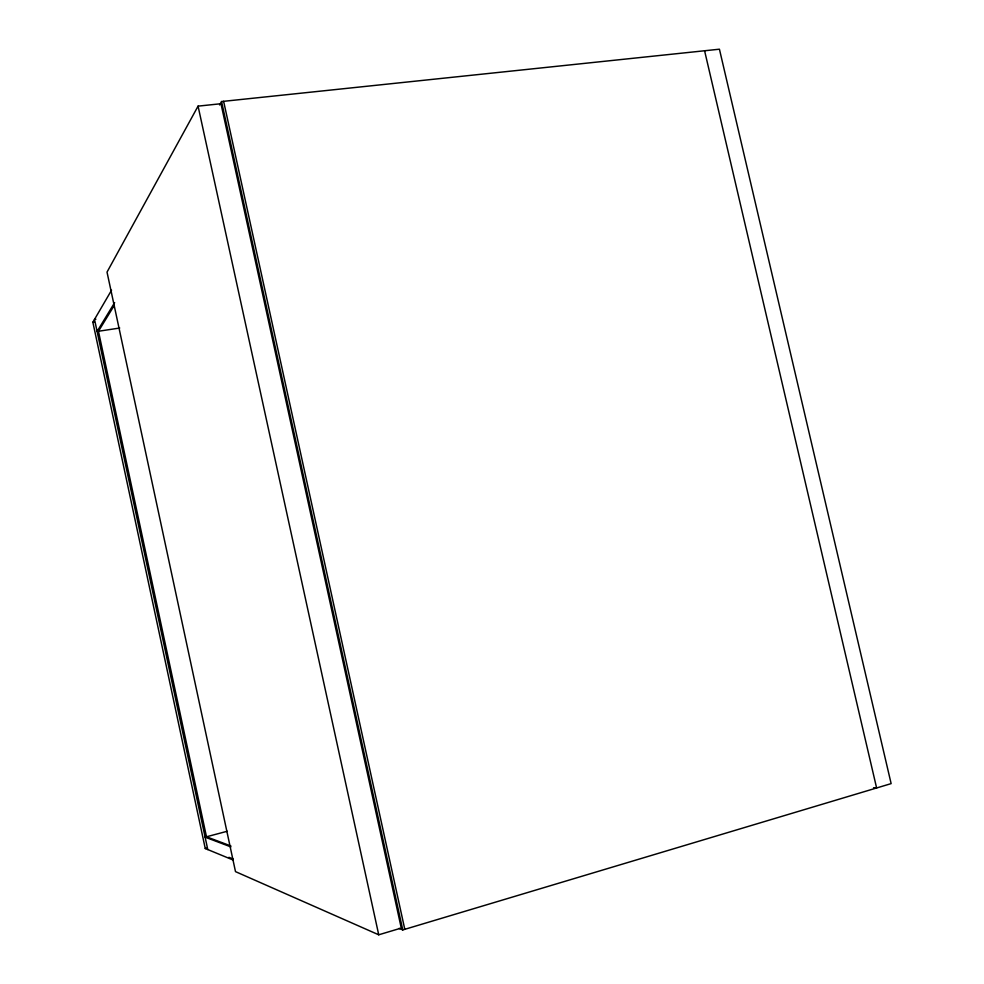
<?xml version="1.0" encoding="UTF-8"?>
<svg xmlns="http://www.w3.org/2000/svg" width="984" height="984" viewBox="0 0 984 984"><rect width="100%" height="100%" fill="white"/><g stroke="black" fill="none" stroke-linecap="round" stroke-linejoin="round"><path stroke-width="1.48" d="M198.067 106.137L107.022 272.101L235.496 871.627L378.729 934.8L401.263 928.06L220.97 103.726L198.067 106.137L378.729 934.8M233.331 860.102L205.262 848.528L92.865 322.235L111.549 290.206M219.555 104.968L221.56 101.536L719.427 49.2L891.135 783.621L402.763 929.929L399.049 928.404M114.648 302.605L97.096 331.46L119.728 328.029M114.402 305.188L98.462 331.251L206.566 837.187M205.262 848.528L206.603 848.171M227.255 831.259L205.127 837.15L230.846 846.892M95.891 319.197L94.525 319.406L207.772 849.573M92.865 322.235L94.23 322.039M873.558 787.729L876.621 787.975L704.593 50.762M206.48 836.794L230.859 845.957M228.928 857.31L233.171 859.044M223.626 101.327L404.793 929.326M221.56 101.536L402.763 929.929"/></g></svg>
